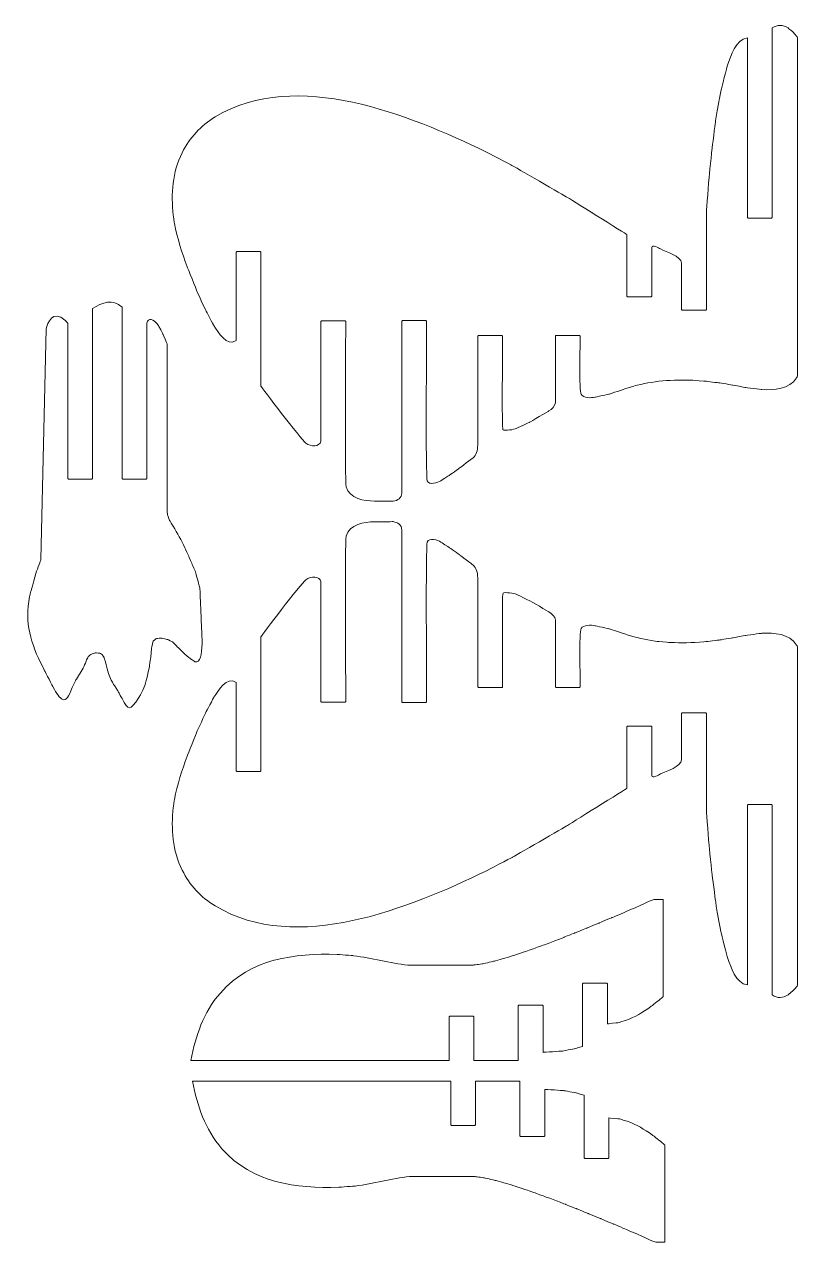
# Model space of a CAD drawing. Header units: inches. Extents: x -318 to 215, y -214 to 306.
# Drawn here: x -159.7 to -71.9, y 137 to 275.3 of the extents above; entities that cross this region are included whole.
import ezdxf

# ---------------------------------------------------------------- set-up
doc = ezdxf.new("R2010")
doc.units = ezdxf.units.IN
doc.header["$MEASUREMENT"] = 0
doc.layers.add('Layer 1', color=7, linetype='Continuous')

msp = doc.modelspace()

# ---------------------------------------------------------------- linework, layer by layer
at = {"layer": 'Layer 1', "color": 1, "lineweight": 9}
for points, knots in [([(-85.0732, 248.16), (-85.129, 248.9664), (-86.7967, 249.4518), (-87.4723, 249.7791), (-87.4723, 249.7791), (-87.6217, 249.8694), (-88.4268, 250.3394), (-88.4456, 249.9336), (-88.4456, 249.9336), (-88.4456, 249.9336), (-88.4456, 244.416), (-88.4456, 244.416), (-88.4456, 244.416), (-88.4456, 244.416), (-88.5172, 244.3443), (-88.5172, 244.3443), (-88.5172, 244.3443), (-88.5172, 244.3443), (-91.195, 244.3443), (-91.195, 244.3443), (-91.195, 244.3443), (-91.195, 244.3443), (-91.2667, 244.416), (-91.2667, 244.416), (-91.2667, 244.416), (-91.2667, 244.416), (-91.2667, 251.4098), (-91.2667, 251.4098), (-91.2667, 251.4098), (-91.2667, 251.4098), (-98.0849, 255.6631), (-98.0849, 255.6631), (-98.0849, 255.6631), (-98.0849, 255.6631), (-104.3133, 259.253), (-104.3133, 259.253), (-104.3133, 259.253), (-104.3133, 259.253), (-107.2759, 260.7971), (-107.2759, 260.7971), (-107.2759, 260.7971), (-115.9394, 264.9629), (-128.7734, 270.3037), (-137.9943, 264.7498), (-137.9943, 264.7498), (-139.6677, 263.7419), (-140.8778, 262.4305), (-141.7515, 260.6883), (-141.7515, 260.6883), (-142.866, 258.4658), (-143.0154, 256.0262), (-142.7735, 253.5922), (-142.7735, 253.5922), (-142.7735, 253.5922), (-142.6342, 252.6765), (-142.6342, 252.6765), (-142.6342, 252.6765), (-142.2913, 250.9806), (-141.7929, 249.3626), (-141.1803, 247.7451), (-141.1803, 247.7451), (-141.1803, 247.7451), (-140.0825, 244.9937), (-140.0825, 244.9937), (-140.0825, 244.9937), (-140.0825, 244.9937), (-139.0722, 242.774), (-139.0722, 242.774), (-139.0722, 242.774), (-139.0722, 242.774), (-138.149, 241.0819), (-138.149, 241.0819), (-138.149, 241.0819), (-137.6843, 240.3636), (-136.68, 238.6261), (-135.63, 239.3892), (-135.63, 239.3892), (-135.63, 239.3892), (-135.63, 249.4126), (-135.63, 249.4126), (-135.63, 249.4126), (-135.63, 249.4126), (-135.5583, 249.4843), (-135.5583, 249.4843), (-135.5583, 249.4843), (-135.5583, 249.4843), (-132.8807, 249.4843), (-132.8807, 249.4843), (-132.8807, 249.4843), (-132.8807, 249.4843), (-132.809, 249.4126), (-132.809, 249.4126), (-132.809, 249.4126), (-132.809, 249.4126), (-132.809, 234.2138), (-132.809, 234.2138), (-132.809, 234.2138), (-132.7704, 234.1001), (-128.2938, 228.1899), (-127.724, 227.7568), (-127.724, 227.7568), (-127.095, 227.2785), (-126.1774, 227.3174), (-126.007, 227.9584), (-126.007, 227.9584), (-126.007, 227.9584), (-126.007, 241.5602), (-126.007, 241.5602), (-126.007, 241.5602), (-126.007, 241.5602), (-125.9353, 241.6318), (-125.9353, 241.6318), (-125.9353, 241.6318), (-125.9353, 241.6318), (-123.2575, 241.6318), (-123.2575, 241.6318), (-123.2575, 241.6318), (-123.2575, 241.6318), (-123.1858, 241.5602), (-123.1858, 241.5602), (-123.1858, 241.5602), (-123.1858, 239.4627), (-123.306, 223.4541), (-123.133, 222.8005), (-123.133, 222.8005), (-122.7764, 221.4542), (-121.0745, 221.1712), (-119.9348, 221.1652), (-119.9348, 221.1652), (-119.9348, 221.1652), (-117.8167, 221.1537), (-117.8167, 221.1537), (-117.8167, 221.1537), (-117.2794, 221.2356), (-116.8254, 221.5005), (-116.8254, 222.102), (-116.8254, 222.102), (-116.8254, 222.102), (-116.8256, 241.5897), (-116.8256, 241.5897), (-116.8256, 241.5897), (-116.8256, 241.5897), (-116.7539, 241.6614), (-116.7539, 241.6614), (-116.7539, 241.6614), (-116.7539, 241.6614), (-114.0761, 241.6614), (-114.0761, 241.6614), (-114.0761, 241.6614), (-114.0761, 241.6614), (-114.0044, 241.5897), (-114.0044, 241.5897), (-114.0044, 241.5897), (-114.0044, 239.6896), (-114.1261, 223.9311), (-113.9416, 223.4622), (-113.9416, 223.4622), (-113.7284, 222.9213), (-112.7243, 223.2611), (-112.4016, 223.4675), (-112.4016, 223.4675), (-112.4016, 223.4675), (-111.4504, 224.0759), (-111.4504, 224.0759), (-111.4504, 224.0759), (-111.4504, 224.0759), (-110.2501, 224.9333), (-110.2501, 224.9333), (-110.2501, 224.9333), (-110.2501, 224.9333), (-108.7613, 226.0499), (-108.7613, 226.0499), (-108.7613, 226.0499), (-108.3591, 226.3944), (-108.2255, 226.9269), (-108.1978, 227.5152), (-108.1978, 227.5152), (-108.1978, 227.5152), (-108.1978, 239.8868), (-108.1978, 239.8868), (-108.1978, 239.8868), (-108.1978, 239.8868), (-108.1262, 239.9585), (-108.1262, 239.9585), (-108.1262, 239.9585), (-108.1262, 239.9585), (-105.4485, 239.9585), (-105.4485, 239.9585), (-105.4485, 239.9585), (-105.4485, 239.9585), (-105.3769, 239.8868), (-105.3769, 239.8868), (-105.3769, 239.8868), (-105.3769, 238.8904), (-105.4788, 229.3994), (-105.3362, 229.2696), (-105.3362, 229.2696), (-105.1441, 229.0948), (-104.0285, 229.3087), (-103.8418, 229.3966), (-103.8418, 229.3966), (-103.8418, 229.3966), (-102.3077, 230.1187), (-102.3077, 230.1187), (-102.3077, 230.1187), (-102.3077, 230.1187), (-100.117, 231.3909), (-100.117, 231.3909), (-100.117, 231.3909), (-99.8213, 231.6114), (-99.4104, 231.9216), (-99.391, 232.3269), (-99.391, 232.3269), (-99.391, 232.3269), (-99.391, 239.8927), (-99.391, 239.8927), (-99.391, 239.8927), (-99.391, 239.8927), (-99.3193, 239.9643), (-99.3193, 239.9643), (-99.3193, 239.9643), (-99.3193, 239.9643), (-96.6417, 239.9643), (-96.6417, 239.9643), (-96.6417, 239.9643), (-96.6417, 239.9643), (-96.57, 239.8927), (-96.57, 239.8927), (-96.57, 239.8927), (-96.57, 239.0485), (-96.7045, 233.6595), (-96.4771, 233.2924), (-96.4771, 233.2924), (-96.192, 232.8328), (-95.3494, 232.8629), (-94.9082, 232.9577), (-94.9082, 232.9577), (-94.9082, 232.9577), (-93.2403, 233.3162), (-93.2403, 233.3162), (-93.2403, 233.3162), (-93.2403, 233.3162), (-91.4184, 233.9235), (-91.4184, 233.9235), (-91.4184, 233.9235), (-91.4184, 233.9235), (-90.2875, 234.2698), (-90.2875, 234.2698), (-90.2875, 234.2698), (-90.2875, 234.2698), (-89.0997, 234.541), (-89.0997, 234.541), (-89.0997, 234.541), (-89.0997, 234.541), (-87.8557, 234.7366), (-87.8557, 234.7366), (-87.8557, 234.7366), (-87.8557, 234.7366), (-86.5549, 234.8567), (-86.5549, 234.8567), (-86.5549, 234.8567), (-86.5549, 234.8567), (-85.1983, 234.9012), (-85.1983, 234.9012), (-85.1983, 234.9012), (-85.1983, 234.9012), (-83.7851, 234.8706), (-83.7851, 234.8706), (-83.7851, 234.8706), (-83.7851, 234.8706), (-82.3152, 234.7648), (-82.3152, 234.7648), (-82.3152, 234.7648), (-82.3152, 234.7648), (-80.7892, 234.5837), (-80.7892, 234.5837), (-80.7892, 234.5837), (-80.7892, 234.5837), (-79.2064, 234.3274), (-79.2064, 234.3274), (-79.2064, 234.3274), (-79.2064, 234.3274), (-77.864, 234.064), (-77.864, 234.064), (-77.864, 234.064), (-77.864, 234.064), (-75.9581, 233.8136), (-75.9581, 233.8136), (-75.9581, 233.8136), (-74.5746, 233.7551), (-72.8258, 233.8352), (-72.0089, 235.1532), (-72.0089, 235.1532), (-72.0089, 235.1532), (-71.8924, 235.365), (-71.8924, 235.365), (-71.8924, 235.365), (-71.8924, 235.365), (-71.8924, 273.7761), (-71.8924, 273.7761), (-71.8924, 273.7761), (-71.8924, 273.7761), (-72.1987, 274.1478), (-72.1987, 274.1478), (-72.1987, 274.1478), (-72.1987, 274.1478), (-72.3547, 274.316), (-72.3547, 274.316), (-72.3547, 274.316), (-72.3547, 274.316), (-72.975, 274.8411), (-72.975, 274.8411), (-72.975, 274.8411), (-73.5785, 275.2074), (-74.1806, 275.252), (-74.7753, 274.8423), (-74.7753, 274.8423), (-74.7753, 274.8423), (-74.7753, 253.3279), (-74.7753, 253.3279), (-74.7753, 253.3279), (-74.7753, 253.3279), (-74.847, 253.2562), (-74.847, 253.2562), (-74.847, 253.2562), (-74.847, 253.2562), (-77.5248, 253.2562), (-77.5248, 253.2562), (-77.5248, 253.2562), (-77.5248, 253.2562), (-77.5965, 253.3279), (-77.5965, 253.3279), (-77.5965, 253.3279), (-77.5965, 253.3279), (-77.5965, 273.7179), (-77.5965, 273.7179), (-77.5965, 273.7179), (-78.9372, 273.5189), (-79.4654, 271.6888), (-79.8491, 270.6153), (-79.8491, 270.6153), (-79.8491, 270.6153), (-80.5807, 267.8097), (-80.5807, 267.8097), (-80.5807, 267.8097), (-80.5807, 267.8097), (-80.8059, 266.6733), (-80.8059, 266.6733), (-80.8059, 266.6733), (-80.8059, 266.6733), (-81.0206, 265.4412), (-81.0206, 265.4412), (-81.0206, 265.4412), (-81.0206, 265.4412), (-81.2264, 264.1073), (-81.2264, 264.1073), (-81.2264, 264.1073), (-81.2264, 264.1073), (-81.6078, 261.1455), (-81.6078, 261.1455), (-81.6078, 261.1455), (-81.6078, 261.1455), (-81.9495, 257.7887), (-81.9495, 257.7887), (-81.9495, 257.7887), (-81.9495, 257.7887), (-82.252, 254.037), (-82.252, 254.037), (-82.252, 254.037), (-82.252, 254.037), (-82.252, 242.9127), (-82.252, 242.9127), (-82.252, 242.9127), (-82.252, 242.9127), (-82.3237, 242.841), (-82.3237, 242.841), (-82.3237, 242.841), (-82.3237, 242.841), (-85.0015, 242.841), (-85.0015, 242.841), (-85.0015, 242.841), (-85.0015, 242.841), (-85.0732, 242.9127), (-85.0732, 242.9127), (-85.0732, 242.9127), (-85.0732, 242.9127), (-85.0732, 248.16), (-85.0732, 248.16)], [0, 0, 0, 0, 0.01030928, 0.01030928, 0.01030928, 0.01030929, 0.02061856, 0.02061856, 0.02061856, 0.02061857, 0.03092784, 0.03092784, 0.03092784, 0.03092785, 0.04123711, 0.04123711, 0.04123711, 0.04123712, 0.05154639, 0.05154639, 0.05154639, 0.0515464, 0.06185567, 0.06185567, 0.06185567, 0.06185568, 0.07216495, 0.07216495, 0.07216495, 0.07216496, 0.08247423, 0.08247423, 0.08247423, 0.08247424, 0.09278351, 0.09278351, 0.09278351, 0.09278352, 0.10309278, 0.10309278, 0.10309278, 0.10309279, 0.11340206, 0.11340206, 0.11340206, 0.11340207, 0.12371134, 0.12371134, 0.12371134, 0.12371135, 0.13402062, 0.13402062, 0.13402062, 0.13402063, 0.1443299, 0.1443299, 0.1443299, 0.14432991, 0.15463918, 0.15463918, 0.15463918, 0.15463919, 0.16494845, 0.16494845, 0.16494845, 0.16494846, 0.17525773, 0.17525773, 0.17525773, 0.17525774, 0.18556701, 0.18556701, 0.18556701, 0.18556702, 0.19587629, 0.19587629, 0.19587629, 0.1958763, 0.20618557, 0.20618557, 0.20618557, 0.20618558, 0.21649485, 0.21649485, 0.21649485, 0.21649486, 0.22680412, 0.22680412, 0.22680412, 0.22680413, 0.2371134, 0.2371134, 0.2371134, 0.23711341, 0.24742268, 0.24742268, 0.24742268, 0.24742269, 0.25773196, 0.25773196, 0.25773196, 0.25773197, 0.26804124, 0.26804124, 0.26804124, 0.26804125, 0.27835052, 0.27835052, 0.27835052, 0.27835053, 0.28865979, 0.28865979, 0.28865979, 0.2886598, 0.29896907, 0.29896907, 0.29896907, 0.29896908, 0.30927835, 0.30927835, 0.30927835, 0.30927836, 0.31958763, 0.31958763, 0.31958763, 0.31958764, 0.32989691, 0.32989691, 0.32989691, 0.32989692, 0.34020619, 0.34020619, 0.34020619, 0.3402062, 0.35051546, 0.35051546, 0.35051546, 0.35051547, 0.36082474, 0.36082474, 0.36082474, 0.36082475, 0.37113402, 0.37113402, 0.37113402, 0.37113403, 0.3814433, 0.3814433, 0.3814433, 0.38144331, 0.39175258, 0.39175258, 0.39175258, 0.39175259, 0.40206186, 0.40206186, 0.40206186, 0.40206187, 0.41237113, 0.41237113, 0.41237113, 0.41237114, 0.42268041, 0.42268041, 0.42268041, 0.42268042, 0.43298969, 0.43298969, 0.43298969, 0.4329897, 0.44329897, 0.44329897, 0.44329897, 0.44329898, 0.45360825, 0.45360825, 0.45360825, 0.45360826, 0.46391753, 0.46391753, 0.46391753, 0.46391754, 0.4742268, 0.4742268, 0.4742268, 0.47422681, 0.48453608, 0.48453608, 0.48453608, 0.48453609, 0.49484536, 0.49484536, 0.49484536, 0.49484537, 0.50515464, 0.50515464, 0.50515464, 0.50515465, 0.51546392, 0.51546392, 0.51546392, 0.51546393, 0.5257732, 0.5257732, 0.5257732, 0.52577321, 0.53608247, 0.53608247, 0.53608247, 0.53608248, 0.54639175, 0.54639175, 0.54639175, 0.54639176, 0.55670103, 0.55670103, 0.55670103, 0.55670104, 0.56701031, 0.56701031, 0.56701031, 0.56701032, 0.57731959, 0.57731959, 0.57731959, 0.5773196, 0.58762887, 0.58762887, 0.58762887, 0.58762888, 0.59793814, 0.59793814, 0.59793814, 0.59793815, 0.60824742, 0.60824742, 0.60824742, 0.60824743, 0.6185567, 0.6185567, 0.6185567, 0.61855671, 0.62886598, 0.62886598, 0.62886598, 0.62886599, 0.63917526, 0.63917526, 0.63917526, 0.63917527, 0.64948454, 0.64948454, 0.64948454, 0.64948455, 0.65979381, 0.65979381, 0.65979381, 0.65979382, 0.67010309, 0.67010309, 0.67010309, 0.6701031, 0.68041237, 0.68041237, 0.68041237, 0.68041238, 0.69072165, 0.69072165, 0.69072165, 0.69072166, 0.70103093, 0.70103093, 0.70103093, 0.70103094, 0.71134021, 0.71134021, 0.71134021, 0.71134022, 0.72164948, 0.72164948, 0.72164948, 0.72164949, 0.73195876, 0.73195876, 0.73195876, 0.73195877, 0.74226804, 0.74226804, 0.74226804, 0.74226805, 0.75257732, 0.75257732, 0.75257732, 0.75257733, 0.7628866, 0.7628866, 0.7628866, 0.76288661, 0.77319588, 0.77319588, 0.77319588, 0.77319589, 0.78350515, 0.78350515, 0.78350515, 0.78350516, 0.79381443, 0.79381443, 0.79381443, 0.79381444, 0.80412371, 0.80412371, 0.80412371, 0.80412372, 0.81443299, 0.81443299, 0.81443299, 0.814433, 0.82474227, 0.82474227, 0.82474227, 0.82474228, 0.83505155, 0.83505155, 0.83505155, 0.83505156, 0.84536082, 0.84536082, 0.84536082, 0.84536083, 0.8556701, 0.8556701, 0.8556701, 0.85567011, 0.86597938, 0.86597938, 0.86597938, 0.86597939, 0.87628866, 0.87628866, 0.87628866, 0.87628867, 0.88659794, 0.88659794, 0.88659794, 0.88659795, 0.89690722, 0.89690722, 0.89690722, 0.89690723, 0.90721649, 0.90721649, 0.90721649, 0.9072165, 0.91752577, 0.91752577, 0.91752577, 0.91752578, 0.92783505, 0.92783505, 0.92783505, 0.92783506, 0.93814433, 0.93814433, 0.93814433, 0.93814434, 0.94845361, 0.94845361, 0.94845361, 0.94845362, 0.95876289, 0.95876289, 0.95876289, 0.9587629, 0.96907216, 0.96907216, 0.96907216, 0.96907217, 0.97938144, 0.97938144, 0.97938144, 0.97938145, 0.98969072, 0.98969072, 0.98969072, 0.98969073, 1, 1, 1, 1]), ([(-157.788, 214.5443), (-157.788, 214.5443), (-157.1878, 240.6971), (-157.1878, 240.6971), (-157.1878, 240.6971), (-157.0682, 241.3839), (-156.4375, 242.9121), (-155.0575, 241.6969), (-155.0575, 241.6969), (-155.0575, 241.6969), (-154.7414, 241.3649), (-154.7414, 241.3649), (-154.7414, 241.3649), (-154.7414, 241.3649), (-154.7414, 223.7168), (-154.7414, 223.7168), (-154.7414, 223.7168), (-154.7414, 223.7168), (-154.6698, 223.6451), (-154.6698, 223.6451), (-154.6698, 223.6451), (-154.6698, 223.6451), (-151.992, 223.6451), (-151.992, 223.6451), (-151.992, 223.6451), (-151.992, 223.6451), (-151.9203, 223.7168), (-151.9203, 223.7168), (-151.9203, 223.7168), (-151.9203, 223.7168), (-151.9203, 243.019), (-151.9203, 243.019), (-151.9203, 243.019), (-150.837, 243.6899), (-149.6088, 244.1819), (-148.5674, 243.1592), (-148.5674, 243.1592), (-148.5674, 243.1592), (-148.5674, 223.7168), (-148.5674, 223.7168), (-148.5674, 223.7168), (-148.5674, 223.7168), (-148.4958, 223.6451), (-148.4958, 223.6451), (-148.4958, 223.6451), (-148.4958, 223.6451), (-145.8181, 223.6451), (-145.8181, 223.6451), (-145.8181, 223.6451), (-145.8181, 223.6451), (-145.7465, 223.7168), (-145.7465, 223.7168), (-145.7465, 223.7168), (-145.7465, 223.7168), (-145.7465, 241.3728), (-145.7465, 241.3728), (-145.7465, 241.3728), (-145.5862, 241.9541), (-145.0232, 241.9568), (-144.4553, 241.0862), (-144.4553, 241.0862), (-144.4553, 241.0862), (-144.3251, 240.8748), (-144.3251, 240.8748), (-144.3251, 240.8748), (-144.3251, 240.8748), (-144.0479, 240.3583), (-144.0479, 240.3583), (-144.0479, 240.3583), (-144.0479, 240.3583), (-143.9055, 240.0603), (-143.9055, 240.0603), (-143.9055, 240.0603), (-143.9055, 240.0603), (-143.4583, 239.0031), (-143.4583, 239.0031), (-143.4583, 239.0031), (-143.4583, 239.0031), (-143.4583, 221.0653), (-143.4583, 221.0653), (-143.4583, 221.0653), (-143.4583, 221.0653), (-143.4607, 220.2164), (-143.4607, 220.2164), (-143.4607, 220.2164), (-143.4607, 220.2164), (-143.4118, 219.6249), (-143.4118, 219.6249), (-143.4118, 219.6249), (-143.4118, 219.6249), (-143.1829, 218.9843), (-143.1829, 218.9843), (-143.1829, 218.9843), (-143.1829, 218.9843), (-142.7808, 218.334), (-142.7808, 218.334), (-142.7808, 218.334), (-142.2802, 217.4994), (-141.8529, 216.7676), (-141.4388, 215.8826), (-141.4388, 215.8826), (-141.4388, 215.8826), (-141.0019, 214.9029), (-141.0019, 214.9029), (-141.0019, 214.9029), (-141.0019, 214.9029), (-140.6074, 213.9793), (-140.6074, 213.9793), (-140.6074, 213.9793), (-140.6074, 213.9793), (-140.2319, 213.1077), (-140.2319, 213.1077), (-140.2319, 213.1077), (-140.2319, 213.1077), (-139.7299, 211.2656), (-139.7299, 211.2656), (-139.7299, 211.2656), (-139.7299, 211.2656), (-139.6503, 209.1698), (-139.6503, 209.1698), (-139.6503, 209.1698), (-139.6503, 209.1698), (-139.6001, 207.9484), (-139.6001, 207.9484), (-139.6001, 207.9484), (-139.6001, 207.1039), (-139.0933, 202.5738), (-140.3, 202.9525), (-140.3, 202.9525), (-140.3, 202.9525), (-140.894, 203.3324), (-140.894, 203.3324), (-140.894, 203.3324), (-140.894, 203.3324), (-141.5381, 203.8868), (-141.5381, 203.8868), (-141.5381, 203.8868), (-141.5381, 203.8868), (-142.4433, 204.7927), (-142.4433, 204.7927), (-142.4433, 204.7927), (-142.4433, 204.7927), (-142.8463, 205.2006), (-142.8463, 205.2006), (-142.8463, 205.2006), (-142.8463, 205.2006), (-143.3782, 205.4616), (-143.3782, 205.4616), (-143.3782, 205.4616), (-143.3782, 205.4616), (-144.0398, 205.6136), (-144.0398, 205.6136), (-144.0398, 205.6136), (-144.0398, 205.6136), (-144.659, 205.5931), (-144.659, 205.5931), (-144.659, 205.5931), (-144.659, 205.5931), (-145.0592, 205.2768), (-145.0592, 205.2768), (-145.0592, 205.2768), (-145.0592, 205.2768), (-145.1905, 204.6746), (-145.1905, 204.6746), (-145.1905, 204.6746), (-145.1905, 204.6746), (-145.3459, 203.2289), (-145.3459, 203.2289), (-145.3459, 203.2289), (-145.3459, 203.2289), (-145.4729, 202.3971), (-145.4729, 202.3971), (-145.4729, 202.3971), (-145.4729, 202.3971), (-145.7154, 201.178), (-145.7154, 201.178), (-145.7154, 201.178), (-146.0076, 200.1541), (-146.1316, 199.791), (-146.6832, 198.876), (-146.6832, 198.876), (-146.6832, 198.876), (-146.683, 198.8759), (-146.683, 198.8759), (-146.683, 198.8759), (-147.6805, 197.2868), (-147.854, 197.4345), (-148.5729, 198.7649), (-148.5729, 198.7649), (-148.5729, 198.7649), (-148.9746, 199.499), (-148.9746, 199.499), (-148.9746, 199.499), (-148.9746, 199.499), (-149.5275, 200.3782), (-149.5275, 200.3782), (-149.5275, 200.3782), (-149.9525, 201.117), (-150.0479, 201.3196), (-150.2697, 202.1522), (-150.2697, 202.1522), (-150.2697, 202.1522), (-150.5, 203.0601), (-150.5, 203.0601), (-150.5, 203.0601), (-150.5, 203.0601), (-150.6345, 203.4392), (-150.6345, 203.4392), (-150.6345, 203.4392), (-150.6345, 203.4392), (-150.801, 203.7162), (-150.801, 203.7162), (-150.801, 203.7162), (-150.801, 203.7162), (-151.0183, 203.8868), (-151.0183, 203.8868), (-151.0183, 203.8868), (-151.0183, 203.8868), (-151.5412, 203.9709), (-151.5412, 203.9709), (-151.5412, 203.9709), (-151.5412, 203.9709), (-152.0429, 203.8208), (-152.0429, 203.8208), (-152.0429, 203.8208), (-152.0429, 203.8208), (-152.4119, 203.522), (-152.4119, 203.522), (-152.4119, 203.522), (-152.4119, 203.522), (-152.5413, 203.2867), (-152.5413, 203.2867), (-152.5413, 203.2867), (-152.5413, 203.2867), (-152.6456, 203.018), (-152.6456, 203.018), (-152.6456, 203.018), (-152.902, 202.3766), (-153.0702, 202), (-153.461, 201.424), (-153.461, 201.424), (-153.461, 201.424), (-153.8098, 200.8963), (-153.8098, 200.8963), (-153.8098, 200.8963), (-153.8098, 200.8963), (-154.2284, 200.0391), (-154.2284, 200.0391), (-154.2284, 200.0391), (-154.9939, 197.7423), (-155.6067, 198.658), (-156.4003, 200.0643), (-156.4003, 200.0643), (-156.4003, 200.0643), (-157.3176, 201.8427), (-157.3176, 201.8427), (-157.3176, 201.8427), (-157.3176, 201.8427), (-157.5812, 202.3591), (-157.5812, 202.3591), (-157.5812, 202.3591), (-158.9181, 204.997), (-159.6636, 207.3691), (-159.0726, 210.332), (-159.0726, 210.332), (-159.0726, 210.332), (-158.934, 210.912), (-158.934, 210.912), (-158.934, 210.912), (-158.934, 210.912), (-158.2358, 213.312), (-158.2358, 213.312), (-158.2358, 213.312), (-158.2358, 213.312), (-157.9387, 214.1089), (-157.9387, 214.1089), (-157.9387, 214.1089), (-157.9387, 214.1089), (-157.788, 214.5443), (-157.788, 214.5443)], [0, 0, 0, 0, 0.01428571, 0.01428571, 0.01428571, 0.01428572, 0.02857143, 0.02857143, 0.02857143, 0.02857144, 0.04285714, 0.04285714, 0.04285714, 0.04285715, 0.05714286, 0.05714286, 0.05714286, 0.05714287, 0.07142857, 0.07142857, 0.07142857, 0.07142858, 0.08571429, 0.08571429, 0.08571429, 0.0857143, 0.1, 0.1, 0.1, 0.10000001, 0.11428571, 0.11428571, 0.11428571, 0.11428572, 0.12857143, 0.12857143, 0.12857143, 0.12857144, 0.14285714, 0.14285714, 0.14285714, 0.14285715, 0.15714286, 0.15714286, 0.15714286, 0.15714287, 0.17142857, 0.17142857, 0.17142857, 0.17142858, 0.18571429, 0.18571429, 0.18571429, 0.1857143, 0.2, 0.2, 0.2, 0.20000001, 0.21428571, 0.21428571, 0.21428571, 0.21428572, 0.22857143, 0.22857143, 0.22857143, 0.22857144, 0.24285714, 0.24285714, 0.24285714, 0.24285715, 0.25714286, 0.25714286, 0.25714286, 0.25714287, 0.27142857, 0.27142857, 0.27142857, 0.27142858, 0.28571429, 0.28571429, 0.28571429, 0.2857143, 0.3, 0.3, 0.3, 0.30000001, 0.31428571, 0.31428571, 0.31428571, 0.31428572, 0.32857143, 0.32857143, 0.32857143, 0.32857144, 0.34285714, 0.34285714, 0.34285714, 0.34285715, 0.35714286, 0.35714286, 0.35714286, 0.35714287, 0.37142857, 0.37142857, 0.37142857, 0.37142858, 0.38571429, 0.38571429, 0.38571429, 0.3857143, 0.4, 0.4, 0.4, 0.40000001, 0.41428571, 0.41428571, 0.41428571, 0.41428572, 0.42857143, 0.42857143, 0.42857143, 0.42857144, 0.44285714, 0.44285714, 0.44285714, 0.44285715, 0.45714286, 0.45714286, 0.45714286, 0.45714287, 0.47142857, 0.47142857, 0.47142857, 0.47142858, 0.48571429, 0.48571429, 0.48571429, 0.4857143, 0.5, 0.5, 0.5, 0.50000001, 0.51428571, 0.51428571, 0.51428571, 0.51428572, 0.52857143, 0.52857143, 0.52857143, 0.52857144, 0.54285714, 0.54285714, 0.54285714, 0.54285715, 0.55714286, 0.55714286, 0.55714286, 0.55714287, 0.57142857, 0.57142857, 0.57142857, 0.57142858, 0.58571429, 0.58571429, 0.58571429, 0.5857143, 0.6, 0.6, 0.6, 0.60000001, 0.61428571, 0.61428571, 0.61428571, 0.61428572, 0.62857143, 0.62857143, 0.62857143, 0.62857144, 0.64285714, 0.64285714, 0.64285714, 0.64285715, 0.65714286, 0.65714286, 0.65714286, 0.65714287, 0.67142857, 0.67142857, 0.67142857, 0.67142858, 0.68571429, 0.68571429, 0.68571429, 0.6857143, 0.7, 0.7, 0.7, 0.70000001, 0.71428571, 0.71428571, 0.71428571, 0.71428572, 0.72857143, 0.72857143, 0.72857143, 0.72857144, 0.74285714, 0.74285714, 0.74285714, 0.74285715, 0.75714286, 0.75714286, 0.75714286, 0.75714287, 0.77142857, 0.77142857, 0.77142857, 0.77142858, 0.78571429, 0.78571429, 0.78571429, 0.7857143, 0.8, 0.8, 0.8, 0.80000001, 0.81428571, 0.81428571, 0.81428571, 0.81428572, 0.82857143, 0.82857143, 0.82857143, 0.82857144, 0.84285714, 0.84285714, 0.84285714, 0.84285715, 0.85714286, 0.85714286, 0.85714286, 0.85714287, 0.87142857, 0.87142857, 0.87142857, 0.87142858, 0.88571429, 0.88571429, 0.88571429, 0.8857143, 0.9, 0.9, 0.9, 0.90000001, 0.91428571, 0.91428571, 0.91428571, 0.91428572, 0.92857143, 0.92857143, 0.92857143, 0.92857144, 0.94285714, 0.94285714, 0.94285714, 0.94285715, 0.95714286, 0.95714286, 0.95714286, 0.95714287, 0.97142857, 0.97142857, 0.97142857, 0.97142858, 0.98571429, 0.98571429, 0.98571429, 0.9857143, 1, 1, 1, 1]), ([(-85.0684, 191.8299), (-85.1243, 191.0236), (-86.792, 190.5382), (-87.4676, 190.2108), (-87.4676, 190.2108), (-87.617, 190.1205), (-88.422, 189.6505), (-88.4409, 190.0563), (-88.4409, 190.0563), (-88.4409, 190.0563), (-88.4409, 195.574), (-88.4409, 195.574), (-88.4409, 195.574), (-88.4409, 195.574), (-88.5125, 195.6456), (-88.5125, 195.6456), (-88.5125, 195.6456), (-88.5125, 195.6456), (-91.1903, 195.6456), (-91.1903, 195.6456), (-91.1903, 195.6456), (-91.1903, 195.6456), (-91.262, 195.574), (-91.262, 195.574), (-91.262, 195.574), (-91.262, 195.574), (-91.262, 188.5802), (-91.262, 188.5802), (-91.262, 188.5802), (-91.262, 188.5802), (-98.0802, 184.3268), (-98.0802, 184.3268), (-98.0802, 184.3268), (-98.0802, 184.3268), (-104.3086, 180.7369), (-104.3086, 180.7369), (-104.3086, 180.7369), (-104.3086, 180.7369), (-107.2712, 179.1928), (-107.2712, 179.1928), (-107.2712, 179.1928), (-115.9347, 175.027), (-128.7687, 169.6862), (-137.9896, 175.2402), (-137.9896, 175.2402), (-139.6629, 176.248), (-140.8731, 177.5594), (-141.7468, 179.3016), (-141.7468, 179.3016), (-142.8613, 181.5241), (-143.0107, 183.9637), (-142.7688, 186.3977), (-142.7688, 186.3977), (-142.7688, 186.3977), (-142.6295, 187.3134), (-142.6295, 187.3134), (-142.6295, 187.3134), (-142.2866, 189.0093), (-141.7882, 190.6273), (-141.1756, 192.2448), (-141.1756, 192.2448), (-141.1756, 192.2448), (-140.0778, 194.9962), (-140.0778, 194.9962), (-140.0778, 194.9962), (-140.0778, 194.9962), (-139.0675, 197.2159), (-139.0675, 197.2159), (-139.0675, 197.2159), (-139.0675, 197.2159), (-138.1443, 198.908), (-138.1443, 198.908), (-138.1443, 198.908), (-137.6796, 199.6264), (-136.6753, 201.3638), (-135.6253, 200.6007), (-135.6253, 200.6007), (-135.6253, 200.6007), (-135.6253, 190.5773), (-135.6253, 190.5773), (-135.6253, 190.5773), (-135.6253, 190.5773), (-135.5536, 190.5056), (-135.5536, 190.5056), (-135.5536, 190.5056), (-135.5536, 190.5056), (-132.876, 190.5056), (-132.876, 190.5056), (-132.876, 190.5056), (-132.876, 190.5056), (-132.8043, 190.5773), (-132.8043, 190.5773), (-132.8043, 190.5773), (-132.8043, 190.5773), (-132.8043, 205.7761), (-132.8043, 205.7761), (-132.8043, 205.7761), (-132.7657, 205.8898), (-128.2891, 211.8001), (-127.7193, 212.2332), (-127.7193, 212.2332), (-127.0903, 212.7114), (-126.1727, 212.6725), (-126.0023, 212.0315), (-126.0023, 212.0315), (-126.0023, 212.0315), (-126.0023, 198.4298), (-126.0023, 198.4298), (-126.0023, 198.4298), (-126.0023, 198.4298), (-125.9306, 198.3581), (-125.9306, 198.3581), (-125.9306, 198.3581), (-125.9306, 198.3581), (-123.2528, 198.3581), (-123.2528, 198.3581), (-123.2528, 198.3581), (-123.2528, 198.3581), (-123.1811, 198.4298), (-123.1811, 198.4298), (-123.1811, 198.4298), (-123.1811, 200.5272), (-123.3013, 216.5358), (-123.1283, 217.1894), (-123.1283, 217.1894), (-122.7717, 218.5357), (-121.0698, 218.8187), (-119.9301, 218.8247), (-119.9301, 218.8247), (-119.9301, 218.8247), (-117.812, 218.8362), (-117.812, 218.8362), (-117.812, 218.8362), (-117.2747, 218.7544), (-116.8207, 218.4895), (-116.8207, 217.888), (-116.8207, 217.888), (-116.8207, 217.888), (-116.8209, 198.4002), (-116.8209, 198.4002), (-116.8209, 198.4002), (-116.8209, 198.4002), (-116.7492, 198.3286), (-116.7492, 198.3286), (-116.7492, 198.3286), (-116.7492, 198.3286), (-114.0714, 198.3286), (-114.0714, 198.3286), (-114.0714, 198.3286), (-114.0714, 198.3286), (-113.9997, 198.4002), (-113.9997, 198.4002), (-113.9997, 198.4002), (-113.9997, 200.3003), (-114.1214, 216.0588), (-113.9369, 216.5277), (-113.9369, 216.5277), (-113.7237, 217.0686), (-112.7196, 216.7288), (-112.3969, 216.5224), (-112.3969, 216.5224), (-112.3969, 216.5224), (-111.4457, 215.914), (-111.4457, 215.914), (-111.4457, 215.914), (-111.4457, 215.914), (-110.2454, 215.0566), (-110.2454, 215.0566), (-110.2454, 215.0566), (-110.2454, 215.0566), (-108.7566, 213.94), (-108.7566, 213.94), (-108.7566, 213.94), (-108.3544, 213.5955), (-108.2208, 213.0631), (-108.1931, 212.4747), (-108.1931, 212.4747), (-108.1931, 212.4747), (-108.1931, 200.1031), (-108.1931, 200.1031), (-108.1931, 200.1031), (-108.1931, 200.1031), (-108.1214, 200.0314), (-108.1214, 200.0314), (-108.1214, 200.0314), (-108.1214, 200.0314), (-105.4438, 200.0314), (-105.4438, 200.0314), (-105.4438, 200.0314), (-105.4438, 200.0314), (-105.3722, 200.1031), (-105.3722, 200.1031), (-105.3722, 200.1031), (-105.3722, 201.0995), (-105.4741, 210.5905), (-105.3315, 210.7203), (-105.3315, 210.7203), (-105.1394, 210.8951), (-104.0238, 210.6812), (-103.8371, 210.5933), (-103.8371, 210.5933), (-103.8371, 210.5933), (-102.303, 209.8712), (-102.303, 209.8712), (-102.303, 209.8712), (-102.303, 209.8712), (-100.1123, 208.599), (-100.1123, 208.599), (-100.1123, 208.599), (-99.8166, 208.3785), (-99.4057, 208.0683), (-99.3863, 207.663), (-99.3863, 207.663), (-99.3863, 207.663), (-99.3863, 200.0973), (-99.3863, 200.0973), (-99.3863, 200.0973), (-99.3863, 200.0973), (-99.3146, 200.0256), (-99.3146, 200.0256), (-99.3146, 200.0256), (-99.3146, 200.0256), (-96.637, 200.0256), (-96.637, 200.0256), (-96.637, 200.0256), (-96.637, 200.0256), (-96.5653, 200.0973), (-96.5653, 200.0973), (-96.5653, 200.0973), (-96.5653, 200.9415), (-96.6998, 206.3304), (-96.4724, 206.6975), (-96.4724, 206.6975), (-96.1873, 207.1571), (-95.3447, 207.127), (-94.9035, 207.0322), (-94.9035, 207.0322), (-94.9035, 207.0322), (-93.2356, 206.6738), (-93.2356, 206.6738), (-93.2356, 206.6738), (-93.2356, 206.6738), (-91.4137, 206.0664), (-91.4137, 206.0664), (-91.4137, 206.0664), (-91.4137, 206.0664), (-90.2828, 205.7201), (-90.2828, 205.7201), (-90.2828, 205.7201), (-90.2828, 205.7201), (-89.095, 205.449), (-89.095, 205.449), (-89.095, 205.449), (-89.095, 205.449), (-87.851, 205.2533), (-87.851, 205.2533), (-87.851, 205.2533), (-87.851, 205.2533), (-86.5502, 205.1333), (-86.5502, 205.1333), (-86.5502, 205.1333), (-86.5502, 205.1333), (-85.1936, 205.0887), (-85.1936, 205.0887), (-85.1936, 205.0887), (-85.1936, 205.0887), (-83.7804, 205.1193), (-83.7804, 205.1193), (-83.7804, 205.1193), (-83.7804, 205.1193), (-82.3105, 205.2251), (-82.3105, 205.2251), (-82.3105, 205.2251), (-82.3105, 205.2251), (-80.7845, 205.4063), (-80.7845, 205.4063), (-80.7845, 205.4063), (-80.7845, 205.4063), (-79.2017, 205.6625), (-79.2017, 205.6625), (-79.2017, 205.6625), (-79.2017, 205.6625), (-77.8593, 205.9259), (-77.8593, 205.9259), (-77.8593, 205.9259), (-77.8593, 205.9259), (-75.9534, 206.1763), (-75.9534, 206.1763), (-75.9534, 206.1763), (-74.5699, 206.2348), (-72.8211, 206.1547), (-72.0042, 204.8368), (-72.0042, 204.8368), (-72.0042, 204.8368), (-71.8877, 204.6249), (-71.8877, 204.6249), (-71.8877, 204.6249), (-71.8877, 204.6249), (-71.8877, 166.2139), (-71.8877, 166.2139), (-71.8877, 166.2139), (-71.8877, 166.2139), (-72.194, 165.8421), (-72.194, 165.8421), (-72.194, 165.8421), (-72.194, 165.8421), (-72.35, 165.6739), (-72.35, 165.6739), (-72.35, 165.6739), (-72.35, 165.6739), (-72.9703, 165.1488), (-72.9703, 165.1488), (-72.9703, 165.1488), (-73.5738, 164.7825), (-74.1759, 164.7379), (-74.7706, 165.1477), (-74.7706, 165.1477), (-74.7706, 165.1477), (-74.7706, 186.6621), (-74.7706, 186.6621), (-74.7706, 186.6621), (-74.7706, 186.6621), (-74.8423, 186.7337), (-74.8423, 186.7337), (-74.8423, 186.7337), (-74.8423, 186.7337), (-77.5201, 186.7337), (-77.5201, 186.7337), (-77.5201, 186.7337), (-77.5201, 186.7337), (-77.5918, 186.6621), (-77.5918, 186.6621), (-77.5918, 186.6621), (-77.5918, 186.6621), (-77.5918, 166.272), (-77.5918, 166.272), (-77.5918, 166.272), (-78.9324, 166.4711), (-79.4607, 168.3011), (-79.8444, 169.3747), (-79.8444, 169.3747), (-79.8444, 169.3747), (-80.576, 172.1802), (-80.576, 172.1802), (-80.576, 172.1802), (-80.576, 172.1802), (-80.8012, 173.3166), (-80.8012, 173.3166), (-80.8012, 173.3166), (-80.8012, 173.3166), (-81.0159, 174.5487), (-81.0159, 174.5487), (-81.0159, 174.5487), (-81.0159, 174.5487), (-81.2217, 175.8827), (-81.2217, 175.8827), (-81.2217, 175.8827), (-81.2217, 175.8827), (-81.6031, 178.8444), (-81.6031, 178.8444), (-81.6031, 178.8444), (-81.6031, 178.8444), (-81.9448, 182.2012), (-81.9448, 182.2012), (-81.9448, 182.2012), (-81.9448, 182.2012), (-82.2473, 185.953), (-82.2473, 185.953), (-82.2473, 185.953), (-82.2473, 185.953), (-82.2473, 197.0772), (-82.2473, 197.0772), (-82.2473, 197.0772), (-82.2473, 197.0772), (-82.319, 197.1489), (-82.319, 197.1489), (-82.319, 197.1489), (-82.319, 197.1489), (-84.9968, 197.1489), (-84.9968, 197.1489), (-84.9968, 197.1489), (-84.9968, 197.1489), (-85.0684, 197.0772), (-85.0684, 197.0772), (-85.0684, 197.0772), (-85.0684, 197.0772), (-85.0684, 191.8299), (-85.0684, 191.8299)], [0, 0, 0, 0, 0.01030928, 0.01030928, 0.01030928, 0.01030929, 0.02061856, 0.02061856, 0.02061856, 0.02061857, 0.03092784, 0.03092784, 0.03092784, 0.03092785, 0.04123711, 0.04123711, 0.04123711, 0.04123712, 0.05154639, 0.05154639, 0.05154639, 0.0515464, 0.06185567, 0.06185567, 0.06185567, 0.06185568, 0.07216495, 0.07216495, 0.07216495, 0.07216496, 0.08247423, 0.08247423, 0.08247423, 0.08247424, 0.09278351, 0.09278351, 0.09278351, 0.09278352, 0.10309278, 0.10309278, 0.10309278, 0.10309279, 0.11340206, 0.11340206, 0.11340206, 0.11340207, 0.12371134, 0.12371134, 0.12371134, 0.12371135, 0.13402062, 0.13402062, 0.13402062, 0.13402063, 0.1443299, 0.1443299, 0.1443299, 0.14432991, 0.15463918, 0.15463918, 0.15463918, 0.15463919, 0.16494845, 0.16494845, 0.16494845, 0.16494846, 0.17525773, 0.17525773, 0.17525773, 0.17525774, 0.18556701, 0.18556701, 0.18556701, 0.18556702, 0.19587629, 0.19587629, 0.19587629, 0.1958763, 0.20618557, 0.20618557, 0.20618557, 0.20618558, 0.21649485, 0.21649485, 0.21649485, 0.21649486, 0.22680412, 0.22680412, 0.22680412, 0.22680413, 0.2371134, 0.2371134, 0.2371134, 0.23711341, 0.24742268, 0.24742268, 0.24742268, 0.24742269, 0.25773196, 0.25773196, 0.25773196, 0.25773197, 0.26804124, 0.26804124, 0.26804124, 0.26804125, 0.27835052, 0.27835052, 0.27835052, 0.27835053, 0.28865979, 0.28865979, 0.28865979, 0.2886598, 0.29896907, 0.29896907, 0.29896907, 0.29896908, 0.30927835, 0.30927835, 0.30927835, 0.30927836, 0.31958763, 0.31958763, 0.31958763, 0.31958764, 0.32989691, 0.32989691, 0.32989691, 0.32989692, 0.34020619, 0.34020619, 0.34020619, 0.3402062, 0.35051546, 0.35051546, 0.35051546, 0.35051547, 0.36082474, 0.36082474, 0.36082474, 0.36082475, 0.37113402, 0.37113402, 0.37113402, 0.37113403, 0.3814433, 0.3814433, 0.3814433, 0.38144331, 0.39175258, 0.39175258, 0.39175258, 0.39175259, 0.40206186, 0.40206186, 0.40206186, 0.40206187, 0.41237113, 0.41237113, 0.41237113, 0.41237114, 0.42268041, 0.42268041, 0.42268041, 0.42268042, 0.43298969, 0.43298969, 0.43298969, 0.4329897, 0.44329897, 0.44329897, 0.44329897, 0.44329898, 0.45360825, 0.45360825, 0.45360825, 0.45360826, 0.46391753, 0.46391753, 0.46391753, 0.46391754, 0.4742268, 0.4742268, 0.4742268, 0.47422681, 0.48453608, 0.48453608, 0.48453608, 0.48453609, 0.49484536, 0.49484536, 0.49484536, 0.49484537, 0.50515464, 0.50515464, 0.50515464, 0.50515465, 0.51546392, 0.51546392, 0.51546392, 0.51546393, 0.5257732, 0.5257732, 0.5257732, 0.52577321, 0.53608247, 0.53608247, 0.53608247, 0.53608248, 0.54639175, 0.54639175, 0.54639175, 0.54639176, 0.55670103, 0.55670103, 0.55670103, 0.55670104, 0.56701031, 0.56701031, 0.56701031, 0.56701032, 0.57731959, 0.57731959, 0.57731959, 0.5773196, 0.58762887, 0.58762887, 0.58762887, 0.58762888, 0.59793814, 0.59793814, 0.59793814, 0.59793815, 0.60824742, 0.60824742, 0.60824742, 0.60824743, 0.6185567, 0.6185567, 0.6185567, 0.61855671, 0.62886598, 0.62886598, 0.62886598, 0.62886599, 0.63917526, 0.63917526, 0.63917526, 0.63917527, 0.64948454, 0.64948454, 0.64948454, 0.64948455, 0.65979381, 0.65979381, 0.65979381, 0.65979382, 0.67010309, 0.67010309, 0.67010309, 0.6701031, 0.68041237, 0.68041237, 0.68041237, 0.68041238, 0.69072165, 0.69072165, 0.69072165, 0.69072166, 0.70103093, 0.70103093, 0.70103093, 0.70103094, 0.71134021, 0.71134021, 0.71134021, 0.71134022, 0.72164948, 0.72164948, 0.72164948, 0.72164949, 0.73195876, 0.73195876, 0.73195876, 0.73195877, 0.74226804, 0.74226804, 0.74226804, 0.74226805, 0.75257732, 0.75257732, 0.75257732, 0.75257733, 0.7628866, 0.7628866, 0.7628866, 0.76288661, 0.77319588, 0.77319588, 0.77319588, 0.77319589, 0.78350515, 0.78350515, 0.78350515, 0.78350516, 0.79381443, 0.79381443, 0.79381443, 0.79381444, 0.80412371, 0.80412371, 0.80412371, 0.80412372, 0.81443299, 0.81443299, 0.81443299, 0.814433, 0.82474227, 0.82474227, 0.82474227, 0.82474228, 0.83505155, 0.83505155, 0.83505155, 0.83505156, 0.84536082, 0.84536082, 0.84536082, 0.84536083, 0.8556701, 0.8556701, 0.8556701, 0.85567011, 0.86597938, 0.86597938, 0.86597938, 0.86597939, 0.87628866, 0.87628866, 0.87628866, 0.87628867, 0.88659794, 0.88659794, 0.88659794, 0.88659795, 0.89690722, 0.89690722, 0.89690722, 0.89690723, 0.90721649, 0.90721649, 0.90721649, 0.9072165, 0.91752577, 0.91752577, 0.91752577, 0.91752578, 0.92783505, 0.92783505, 0.92783505, 0.92783506, 0.93814433, 0.93814433, 0.93814433, 0.93814434, 0.94845361, 0.94845361, 0.94845361, 0.94845362, 0.95876289, 0.95876289, 0.95876289, 0.9587629, 0.96907216, 0.96907216, 0.96907216, 0.96907217, 0.97938144, 0.97938144, 0.97938144, 0.97938145, 0.98969072, 0.98969072, 0.98969072, 0.98969073, 1, 1, 1, 1]), ([(-111.4513, 157.7101), (-111.4513, 157.7101), (-111.4513, 162.6503), (-111.4513, 162.6503), (-111.4513, 162.6503), (-111.4513, 162.6503), (-111.3797, 162.722), (-111.3797, 162.722), (-111.3797, 162.722), (-111.3797, 162.722), (-108.702, 162.722), (-108.702, 162.722), (-108.702, 162.722), (-108.702, 162.722), (-108.6304, 162.6503), (-108.6304, 162.6503), (-108.6304, 162.6503), (-108.6304, 162.6503), (-108.6304, 157.7101), (-108.6304, 157.7101), (-108.6304, 157.7101), (-108.6304, 157.7101), (-103.5986, 157.7101), (-103.5986, 157.7101), (-103.5986, 157.7101), (-103.5986, 157.7101), (-103.5986, 163.9039), (-103.5986, 163.9039), (-103.5986, 163.9039), (-103.5986, 163.9039), (-103.5269, 163.9756), (-103.5269, 163.9756), (-103.5269, 163.9756), (-103.5269, 163.9756), (-100.8491, 163.9756), (-100.8491, 163.9756), (-100.8491, 163.9756), (-100.8491, 163.9756), (-100.7774, 163.9039), (-100.7774, 163.9039), (-100.7774, 163.9039), (-100.7774, 163.9039), (-100.7774, 158.6321), (-100.7774, 158.6321), (-100.7774, 158.6321), (-100.7774, 158.6321), (-98.6482, 158.7727), (-98.6482, 158.7727), (-98.6482, 158.7727), (-98.6482, 158.7727), (-97.2057, 159.0252), (-97.2057, 159.0252), (-97.2057, 159.0252), (-97.2057, 159.0252), (-96.3096, 159.3021), (-96.3096, 159.3021), (-96.3096, 159.3021), (-96.3096, 159.3021), (-96.3096, 166.4129), (-96.3096, 166.4129), (-96.3096, 166.4129), (-96.3096, 166.4129), (-96.238, 166.4846), (-96.238, 166.4846), (-96.238, 166.4846), (-96.238, 166.4846), (-93.5602, 166.4846), (-93.5602, 166.4846), (-93.5602, 166.4846), (-93.5602, 166.4846), (-93.4885, 166.4129), (-93.4885, 166.4129), (-93.4885, 166.4129), (-93.4885, 166.4129), (-93.4885, 161.8659), (-93.4885, 161.8659), (-93.4885, 161.8659), (-93.4885, 161.8659), (-92.2947, 161.9867), (-92.2947, 161.9867), (-92.2947, 161.9867), (-92.2947, 161.9867), (-91.4255, 162.2392), (-91.4255, 162.2392), (-91.4255, 162.2392), (-90.2784, 162.6787), (-89.5411, 163.1315), (-88.5417, 163.8359), (-88.5417, 163.8359), (-88.5417, 163.8359), (-87.4949, 164.6465), (-87.4949, 164.6465), (-87.4949, 164.6465), (-87.4949, 164.6465), (-87.1604, 164.9272), (-87.1604, 164.9272), (-87.1604, 164.9272), (-87.1604, 164.9272), (-87.1604, 175.9828), (-87.1604, 175.9828), (-87.1604, 175.9828), (-88.6096, 175.9828), (-88.1037, 176.0228), (-89.8387, 175.261), (-89.8387, 175.261), (-89.8387, 175.261), (-91.4327, 174.5704), (-91.4327, 174.5704), (-91.4327, 174.5704), (-91.4327, 174.5704), (-92.9621, 173.9168), (-92.9621, 173.9168), (-92.9621, 173.9168), (-92.9621, 173.9168), (-94.4273, 173.3008), (-94.4273, 173.3008), (-94.4273, 173.3008), (-94.4273, 173.3008), (-95.8282, 172.7221), (-95.8282, 172.7221), (-95.8282, 172.7221), (-95.8282, 172.7221), (-97.1645, 172.1804), (-97.1645, 172.1804), (-97.1645, 172.1804), (-97.1645, 172.1804), (-98.4369, 171.6762), (-98.4369, 171.6762), (-98.4369, 171.6762), (-98.4369, 171.6762), (-99.6448, 171.2096), (-99.6448, 171.2096), (-99.6448, 171.2096), (-99.6448, 171.2096), (-100.7883, 170.7797), (-100.7883, 170.7797), (-100.7883, 170.7797), (-100.7883, 170.7797), (-101.8677, 170.3876), (-101.8677, 170.3876), (-101.8677, 170.3876), (-101.8677, 170.3876), (-102.8825, 170.0326), (-102.8825, 170.0326), (-102.8825, 170.0326), (-102.8825, 170.0326), (-103.833, 169.7152), (-103.833, 169.7152), (-103.833, 169.7152), (-103.833, 169.7152), (-104.7195, 169.4347), (-104.7195, 169.4347), (-104.7195, 169.4347), (-104.7195, 169.4347), (-105.542, 169.1916), (-105.542, 169.1916), (-105.542, 169.1916), (-105.542, 169.1916), (-106.3001, 168.9858), (-106.3001, 168.9858), (-106.3001, 168.9858), (-106.3001, 168.9858), (-106.9945, 168.8176), (-106.9945, 168.8176), (-106.9945, 168.8176), (-106.9945, 168.8176), (-107.6246, 168.6862), (-107.6246, 168.6862), (-107.6246, 168.6862), (-107.6246, 168.6862), (-108.1911, 168.5924), (-108.1911, 168.5924), (-108.1911, 168.5924), (-108.1911, 168.5924), (-108.6936, 168.5359), (-108.6936, 168.5359), (-108.6936, 168.5359), (-108.6936, 168.5359), (-109.1335, 168.5167), (-109.1335, 168.5167), (-109.1335, 168.5167), (-109.1335, 168.5167), (-116.1298, 168.5165), (-116.1298, 168.5165), (-116.1298, 168.5165), (-118.157, 168.7446), (-120.2424, 169.3327), (-122.2918, 169.5987), (-122.2918, 169.5987), (-122.2918, 169.5987), (-124.1519, 169.7457), (-124.1519, 169.7457), (-124.1519, 169.7457), (-129.0133, 169.8565), (-133.9664, 169.3058), (-137.4166, 165.3631), (-137.4166, 165.3631), (-139.3907, 163.1071), (-140.1809, 160.5499), (-140.7709, 157.7101), (-140.7709, 157.7101), (-140.7709, 157.7101), (-111.4513, 157.7101), (-111.4513, 157.7101)], [0, 0, 0, 0, 0.01960784, 0.01960784, 0.01960784, 0.01960785, 0.03921569, 0.03921569, 0.03921569, 0.0392157, 0.05882353, 0.05882353, 0.05882353, 0.05882354, 0.07843137, 0.07843137, 0.07843137, 0.07843138, 0.09803922, 0.09803922, 0.09803922, 0.09803923, 0.11764706, 0.11764706, 0.11764706, 0.11764707, 0.1372549, 0.1372549, 0.1372549, 0.13725491, 0.15686275, 0.15686275, 0.15686275, 0.15686276, 0.17647059, 0.17647059, 0.17647059, 0.1764706, 0.19607843, 0.19607843, 0.19607843, 0.19607844, 0.21568627, 0.21568627, 0.21568627, 0.21568628, 0.23529412, 0.23529412, 0.23529412, 0.23529413, 0.25490196, 0.25490196, 0.25490196, 0.25490197, 0.2745098, 0.2745098, 0.2745098, 0.27450981, 0.29411765, 0.29411765, 0.29411765, 0.29411766, 0.31372549, 0.31372549, 0.31372549, 0.3137255, 0.33333333, 0.33333333, 0.33333333, 0.33333334, 0.35294118, 0.35294118, 0.35294118, 0.35294119, 0.37254902, 0.37254902, 0.37254902, 0.37254903, 0.39215686, 0.39215686, 0.39215686, 0.39215687, 0.41176471, 0.41176471, 0.41176471, 0.41176472, 0.43137255, 0.43137255, 0.43137255, 0.43137256, 0.45098039, 0.45098039, 0.45098039, 0.4509804, 0.47058824, 0.47058824, 0.47058824, 0.47058825, 0.49019608, 0.49019608, 0.49019608, 0.49019609, 0.50980392, 0.50980392, 0.50980392, 0.50980393, 0.52941176, 0.52941176, 0.52941176, 0.52941177, 0.54901961, 0.54901961, 0.54901961, 0.54901962, 0.56862745, 0.56862745, 0.56862745, 0.56862746, 0.58823529, 0.58823529, 0.58823529, 0.5882353, 0.60784314, 0.60784314, 0.60784314, 0.60784315, 0.62745098, 0.62745098, 0.62745098, 0.62745099, 0.64705882, 0.64705882, 0.64705882, 0.64705883, 0.66666667, 0.66666667, 0.66666667, 0.66666668, 0.68627451, 0.68627451, 0.68627451, 0.68627452, 0.70588235, 0.70588235, 0.70588235, 0.70588236, 0.7254902, 0.7254902, 0.7254902, 0.72549021, 0.74509804, 0.74509804, 0.74509804, 0.74509805, 0.76470588, 0.76470588, 0.76470588, 0.76470589, 0.78431373, 0.78431373, 0.78431373, 0.78431374, 0.80392157, 0.80392157, 0.80392157, 0.80392158, 0.82352941, 0.82352941, 0.82352941, 0.82352942, 0.84313725, 0.84313725, 0.84313725, 0.84313726, 0.8627451, 0.8627451, 0.8627451, 0.86274511, 0.88235294, 0.88235294, 0.88235294, 0.88235295, 0.90196078, 0.90196078, 0.90196078, 0.90196079, 0.92156863, 0.92156863, 0.92156863, 0.92156864, 0.94117647, 0.94117647, 0.94117647, 0.94117648, 0.96078431, 0.96078431, 0.96078431, 0.96078432, 0.98039216, 0.98039216, 0.98039216, 0.98039217, 1, 1, 1, 1]), ([(-111.266, 155.3568), (-111.266, 155.3568), (-111.266, 150.4165), (-111.266, 150.4165), (-111.266, 150.4165), (-111.266, 150.4165), (-111.1943, 150.3449), (-111.1943, 150.3449), (-111.1943, 150.3449), (-111.1943, 150.3449), (-108.5167, 150.3449), (-108.5167, 150.3449), (-108.5167, 150.3449), (-108.5167, 150.3449), (-108.445, 150.4165), (-108.445, 150.4165), (-108.445, 150.4165), (-108.445, 150.4165), (-108.445, 155.3568), (-108.445, 155.3568), (-108.445, 155.3568), (-108.445, 155.3568), (-103.4132, 155.3568), (-103.4132, 155.3568), (-103.4132, 155.3568), (-103.4132, 155.3568), (-103.4132, 149.163), (-103.4132, 149.163), (-103.4132, 149.163), (-103.4132, 149.163), (-103.3416, 149.0913), (-103.3416, 149.0913), (-103.3416, 149.0913), (-103.3416, 149.0913), (-100.6638, 149.0913), (-100.6638, 149.0913), (-100.6638, 149.0913), (-100.6638, 149.0913), (-100.5921, 149.163), (-100.5921, 149.163), (-100.5921, 149.163), (-100.5921, 149.163), (-100.5921, 154.4347), (-100.5921, 154.4347), (-100.5921, 154.4347), (-100.5921, 154.4347), (-98.4629, 154.2941), (-98.4629, 154.2941), (-98.4629, 154.2941), (-98.4629, 154.2941), (-97.0204, 154.0417), (-97.0204, 154.0417), (-97.0204, 154.0417), (-97.0204, 154.0417), (-96.1243, 153.7647), (-96.1243, 153.7647), (-96.1243, 153.7647), (-96.1243, 153.7647), (-96.1243, 146.6539), (-96.1243, 146.6539), (-96.1243, 146.6539), (-96.1243, 146.6539), (-96.0526, 146.5822), (-96.0526, 146.5822), (-96.0526, 146.5822), (-96.0526, 146.5822), (-93.3748, 146.5822), (-93.3748, 146.5822), (-93.3748, 146.5822), (-93.3748, 146.5822), (-93.3032, 146.6539), (-93.3032, 146.6539), (-93.3032, 146.6539), (-93.3032, 146.6539), (-93.3032, 151.2009), (-93.3032, 151.2009), (-93.3032, 151.2009), (-93.3032, 151.2009), (-92.1094, 151.0801), (-92.1094, 151.0801), (-92.1094, 151.0801), (-92.1094, 151.0801), (-91.2402, 150.8276), (-91.2402, 150.8276), (-91.2402, 150.8276), (-90.0931, 150.3881), (-89.3558, 149.9353), (-88.3564, 149.2309), (-88.3564, 149.2309), (-88.3564, 149.2309), (-87.3096, 148.4204), (-87.3096, 148.4204), (-87.3096, 148.4204), (-87.3096, 148.4204), (-86.9751, 148.1397), (-86.9751, 148.1397), (-86.9751, 148.1397), (-86.9751, 148.1397), (-86.9751, 137.0841), (-86.9751, 137.0841), (-86.9751, 137.0841), (-88.4243, 137.0841), (-87.9184, 137.044), (-89.6534, 137.8058), (-89.6534, 137.8058), (-89.6534, 137.8058), (-91.2473, 138.4964), (-91.2473, 138.4964), (-91.2473, 138.4964), (-91.2473, 138.4964), (-92.7767, 139.15), (-92.7767, 139.15), (-92.7767, 139.15), (-92.7767, 139.15), (-94.242, 139.766), (-94.242, 139.766), (-94.242, 139.766), (-94.242, 139.766), (-95.6429, 140.3448), (-95.6429, 140.3448), (-95.6429, 140.3448), (-95.6429, 140.3448), (-96.9792, 140.8864), (-96.9792, 140.8864), (-96.9792, 140.8864), (-96.9792, 140.8864), (-98.2516, 141.3906), (-98.2516, 141.3906), (-98.2516, 141.3906), (-98.2516, 141.3906), (-99.4595, 141.8572), (-99.4595, 141.8572), (-99.4595, 141.8572), (-99.4595, 141.8572), (-100.603, 142.2871), (-100.603, 142.2871), (-100.603, 142.2871), (-100.603, 142.2871), (-101.6824, 142.6792), (-101.6824, 142.6792), (-101.6824, 142.6792), (-101.6824, 142.6792), (-102.6972, 143.0342), (-102.6972, 143.0342), (-102.6972, 143.0342), (-102.6972, 143.0342), (-103.6477, 143.3516), (-103.6477, 143.3516), (-103.6477, 143.3516), (-103.6477, 143.3516), (-104.5342, 143.6322), (-104.5342, 143.6322), (-104.5342, 143.6322), (-104.5342, 143.6322), (-105.3567, 143.8752), (-105.3567, 143.8752), (-105.3567, 143.8752), (-105.3567, 143.8752), (-106.1147, 144.0811), (-106.1147, 144.0811), (-106.1147, 144.0811), (-106.1147, 144.0811), (-106.8092, 144.2493), (-106.8092, 144.2493), (-106.8092, 144.2493), (-106.8092, 144.2493), (-107.4393, 144.3806), (-107.4393, 144.3806), (-107.4393, 144.3806), (-107.4393, 144.3806), (-108.0057, 144.4745), (-108.0057, 144.4745), (-108.0057, 144.4745), (-108.0057, 144.4745), (-108.5083, 144.5309), (-108.5083, 144.5309), (-108.5083, 144.5309), (-108.5083, 144.5309), (-108.9481, 144.5501), (-108.9481, 144.5501), (-108.9481, 144.5501), (-108.9481, 144.5501), (-115.9445, 144.5503), (-115.9445, 144.5503), (-115.9445, 144.5503), (-117.9717, 144.3223), (-120.0571, 143.7341), (-122.1065, 143.4681), (-122.1065, 143.4681), (-122.1065, 143.4681), (-123.9666, 143.3212), (-123.9666, 143.3212), (-123.9666, 143.3212), (-128.828, 143.2103), (-133.7811, 143.761), (-137.2312, 147.7037), (-137.2312, 147.7037), (-139.2054, 149.9597), (-139.9956, 152.517), (-140.5856, 155.3568), (-140.5856, 155.3568), (-140.5856, 155.3568), (-111.266, 155.3568), (-111.266, 155.3568)], [0, 0, 0, 0, 0.01960784, 0.01960784, 0.01960784, 0.01960785, 0.03921569, 0.03921569, 0.03921569, 0.0392157, 0.05882353, 0.05882353, 0.05882353, 0.05882354, 0.07843137, 0.07843137, 0.07843137, 0.07843138, 0.09803922, 0.09803922, 0.09803922, 0.09803923, 0.11764706, 0.11764706, 0.11764706, 0.11764707, 0.1372549, 0.1372549, 0.1372549, 0.13725491, 0.15686275, 0.15686275, 0.15686275, 0.15686276, 0.17647059, 0.17647059, 0.17647059, 0.1764706, 0.19607843, 0.19607843, 0.19607843, 0.19607844, 0.21568627, 0.21568627, 0.21568627, 0.21568628, 0.23529412, 0.23529412, 0.23529412, 0.23529413, 0.25490196, 0.25490196, 0.25490196, 0.25490197, 0.2745098, 0.2745098, 0.2745098, 0.27450981, 0.29411765, 0.29411765, 0.29411765, 0.29411766, 0.31372549, 0.31372549, 0.31372549, 0.3137255, 0.33333333, 0.33333333, 0.33333333, 0.33333334, 0.35294118, 0.35294118, 0.35294118, 0.35294119, 0.37254902, 0.37254902, 0.37254902, 0.37254903, 0.39215686, 0.39215686, 0.39215686, 0.39215687, 0.41176471, 0.41176471, 0.41176471, 0.41176472, 0.43137255, 0.43137255, 0.43137255, 0.43137256, 0.45098039, 0.45098039, 0.45098039, 0.4509804, 0.47058824, 0.47058824, 0.47058824, 0.47058825, 0.49019608, 0.49019608, 0.49019608, 0.49019609, 0.50980392, 0.50980392, 0.50980392, 0.50980393, 0.52941176, 0.52941176, 0.52941176, 0.52941177, 0.54901961, 0.54901961, 0.54901961, 0.54901962, 0.56862745, 0.56862745, 0.56862745, 0.56862746, 0.58823529, 0.58823529, 0.58823529, 0.5882353, 0.60784314, 0.60784314, 0.60784314, 0.60784315, 0.62745098, 0.62745098, 0.62745098, 0.62745099, 0.64705882, 0.64705882, 0.64705882, 0.64705883, 0.66666667, 0.66666667, 0.66666667, 0.66666668, 0.68627451, 0.68627451, 0.68627451, 0.68627452, 0.70588235, 0.70588235, 0.70588235, 0.70588236, 0.7254902, 0.7254902, 0.7254902, 0.72549021, 0.74509804, 0.74509804, 0.74509804, 0.74509805, 0.76470588, 0.76470588, 0.76470588, 0.76470589, 0.78431373, 0.78431373, 0.78431373, 0.78431374, 0.80392157, 0.80392157, 0.80392157, 0.80392158, 0.82352941, 0.82352941, 0.82352941, 0.82352942, 0.84313725, 0.84313725, 0.84313725, 0.84313726, 0.8627451, 0.8627451, 0.8627451, 0.86274511, 0.88235294, 0.88235294, 0.88235294, 0.88235295, 0.90196078, 0.90196078, 0.90196078, 0.90196079, 0.92156863, 0.92156863, 0.92156863, 0.92156864, 0.94117647, 0.94117647, 0.94117647, 0.94117648, 0.96078431, 0.96078431, 0.96078431, 0.96078432, 0.98039216, 0.98039216, 0.98039216, 0.98039217, 1, 1, 1, 1])]:
    msp.add_open_spline(points, degree=3, knots=knots, dxfattribs=at)

doc.saveas('drawing.dxf')
